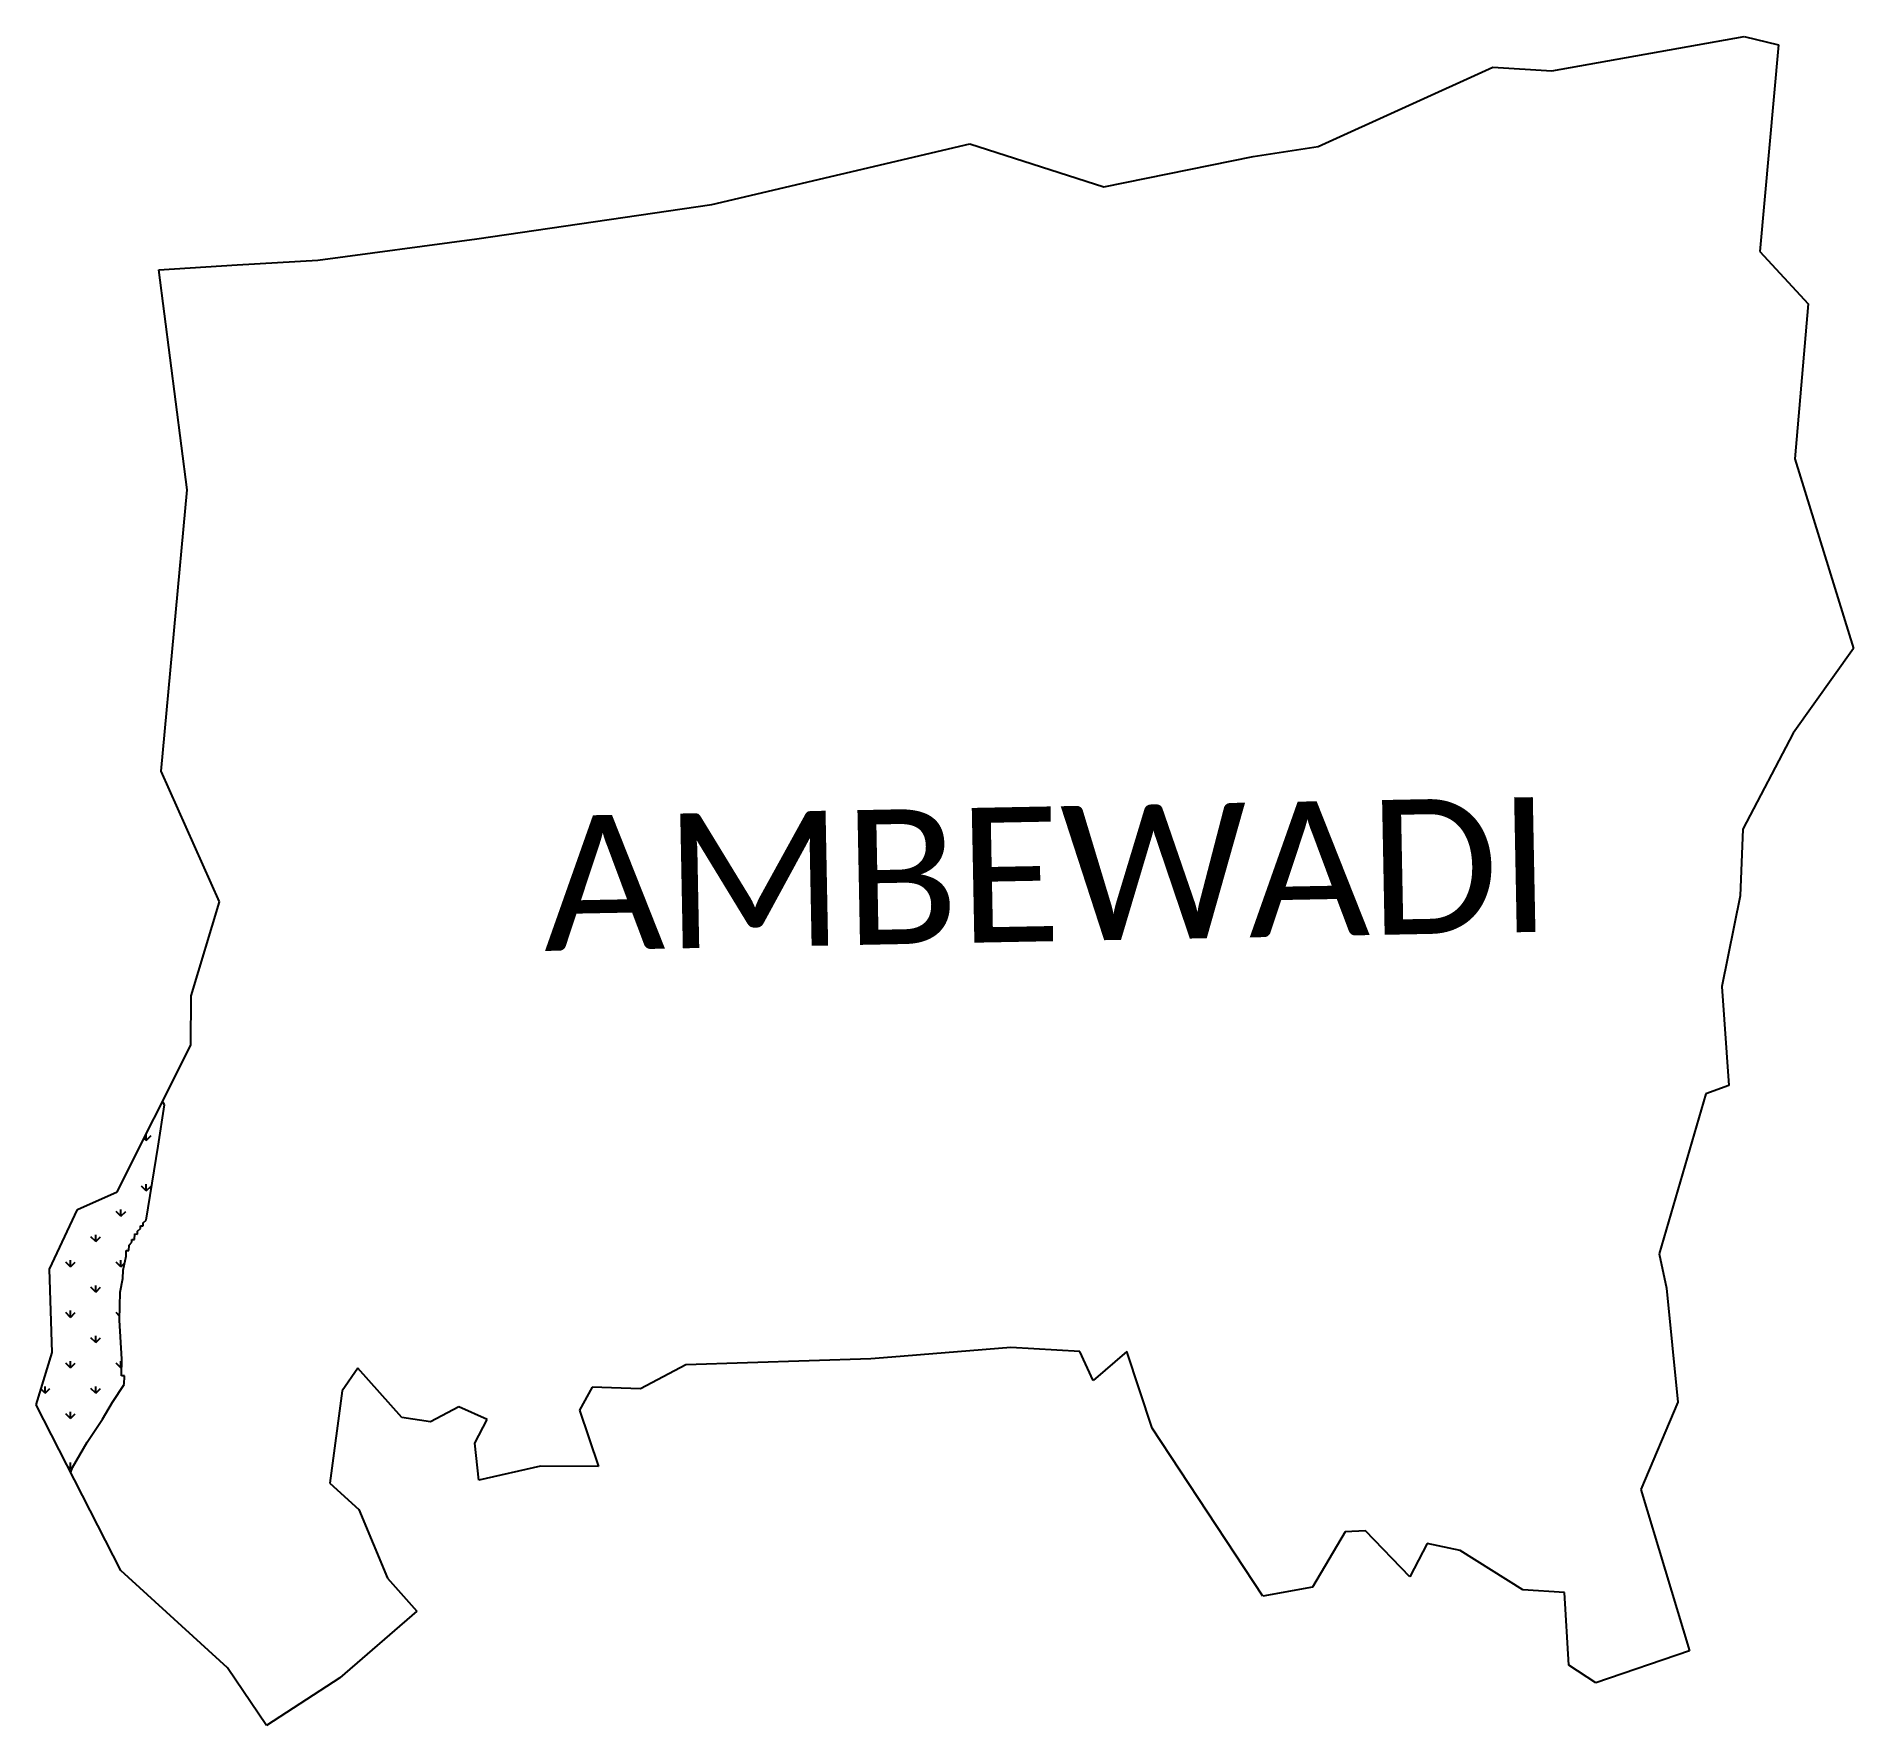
# Model space of a CAD drawing. Header units: metres. Extents: x 260774 to 263356, y 2215208 to 2217608.
import ezdxf

# ---------------------------------------------------------------- set-up
doc = ezdxf.new("R2010")
doc.units = ezdxf.units.M
for name, color, linetype in [('MANGROOVES', 112, 'Continuous'), ('village', 3, 'Continuous'), ('VILLAGE NAME', 250, 'Continuous')]:
    doc.layers.add(name, color=color, linetype=linetype)

msp = doc.modelspace()

# ---------------------------------------------------------------- linework, layer by layer
at = {"layer": 'MANGROOVES'}
for p, q in [((260956.4, 2216090.2), (260953.3, 2216095.1)), ((260947.2, 2216031.4), (260956.4, 2216090.2)), ((260930.1, 2215926.4), (260947.2, 2216031.4)), ((260918, 2215910.8), (260922, 2215914.7)), ((260922, 2215914.7), (260922, 2215918.6)), ((260922, 2215918.6), (260926, 2215918.6)), ((260926, 2215922.5), (260930.1, 2215926.4)), ((260926, 2215918.6), (260926, 2215922.5)), ((260905.7, 2215883.2), (260905.8, 2215891.1)), ((260905.8, 2215891.1), (260909.8, 2215895)), ((260909.8, 2215895), (260909.9, 2215899)), ((260909.9, 2215899), (260913.8, 2215898.9)), ((260913.8, 2215898.9), (260913.9, 2215906.9)), ((260913.9, 2215906.9), (260917.9, 2215906.8)), ((260917.9, 2215906.8), (260918, 2215910.8)), ((260897.4, 2215855.6), (260901.6, 2215875.4)), ((260901.6, 2215875.4), (260901.7, 2215883.3)), ((260901.7, 2215883.3), (260905.7, 2215883.2)), ((260893, 2215824), (260897.2, 2215843.7)), ((260897.2, 2215843.7), (260897.4, 2215855.6)), ((260892.4, 2215784.4), (260893, 2215824)), ((260895.5, 2215728.9), (260892.4, 2215784.4)), ((260895.2, 2215705.2), (260895.5, 2215728.9)), ((260899.2, 2215705.1), (260895.2, 2215705.2)), ((260899, 2215693.2), (260899.2, 2215705.1)), ((260882.5, 2215667.8), (260899, 2215693.2)), ((260882.5, 2215667.8), (260899, 2215693.2)), ((260868.2, 2215643.9), (260882.5, 2215667.8)), ((260868.2, 2215643.9), (260882.5, 2215667.8)), ((260846.3, 2215611.2), (260868.2, 2215643.9)), ((260846.3, 2215611.2), (260868.2, 2215643.9)), ((260825.3, 2215575.1), (260846.3, 2215611.2)), ((260825.3, 2215575.1), (260846.3, 2215611.2)), ((260823.1, 2215568.3), (260825.3, 2215575.1)), ((260823.1, 2215568.3), (260825.3, 2215575.1))]:
    msp.add_line(p, q, dxfattribs=at)
at = {"layer": 'MANGROOVES', "linetype": 'Continuous'}
for p, q in [((260930.3, 2216039.8), (260927.1, 2216043)), ((260930.3, 2216039.8), (260930.3, 2216049.4)), ((260930.3, 2216039.8), (260937.1, 2216046.6)), ((260930.3, 2215968), (260923.6, 2215974.7)), ((260930.3, 2215968), (260930.3, 2215977.5)), ((260930.3, 2215968), (260937.1, 2215974.7)), ((260894.4, 2215932.1), (260887.7, 2215938.8)), ((260894.4, 2215932.1), (260894.4, 2215941.6)), ((260894.4, 2215932.1), (260901.1, 2215938.8)), ((260858.5, 2215896.2), (260851.7, 2215902.9)), ((260858.5, 2215896.2), (260858.5, 2215905.7)), ((260858.5, 2215896.2), (260865.2, 2215902.9)), ((260822.6, 2215860.2), (260815.8, 2215867)), ((260822.6, 2215860.2), (260822.6, 2215869.8)), ((260822.6, 2215860.2), (260829.3, 2215867)), ((260894.4, 2215860.2), (260887.7, 2215867)), ((260894.4, 2215860.2), (260894.4, 2215869.8)), ((260894.4, 2215860.2), (260899.4, 2215865.3)), ((260858.5, 2215824.3), (260851.7, 2215831.1)), ((260858.5, 2215824.3), (260858.5, 2215833.8)), ((260858.5, 2215824.3), (260865.2, 2215831.1)), ((260822.6, 2215788.4), (260815.8, 2215795.1)), ((260822.6, 2215788.4), (260822.6, 2215797.9)), ((260822.6, 2215788.4), (260829.3, 2215795.1)), ((260892.5, 2215790.3), (260887.7, 2215795.1)), ((260858.5, 2215752.5), (260851.7, 2215759.2)), ((260858.5, 2215752.5), (260858.5, 2215762)), ((260858.5, 2215752.5), (260865.2, 2215759.2)), ((260822.6, 2215716.6), (260815.8, 2215723.3)), ((260822.6, 2215716.6), (260822.6, 2215726.1)), ((260822.6, 2215716.6), (260829.3, 2215723.3)), ((260894.4, 2215716.6), (260887.7, 2215723.3)), ((260894.4, 2215716.6), (260894.4, 2215726.1)), ((260894.4, 2215716.6), (260895.4, 2215717.5)), ((260786.6, 2215680.6), (260780.9, 2215686.4)), ((260786.6, 2215680.6), (260786.6, 2215690.2)), ((260786.6, 2215680.6), (260793.4, 2215687.4)), ((260858.5, 2215680.6), (260851.7, 2215687.4)), ((260858.5, 2215680.6), (260858.5, 2215690.2)), ((260858.5, 2215680.6), (260865.2, 2215687.4)), ((260822.6, 2215644.7), (260822.6, 2215654.2)), ((260822.6, 2215644.7), (260815.8, 2215651.4)), ((260822.6, 2215644.7), (260829.3, 2215651.4)), ((260822.6, 2215572.9), (260818.8, 2215576.7)), ((260822.6, 2215572.9), (260822.6, 2215582.4)), ((260822.6, 2215572.9), (260826, 2215576.3))]:
    msp.add_line(p, q, dxfattribs=at)
at = {"layer": 'village'}
for p, q in [((262927, 2217559.4), (263200.2, 2217608.2)), ((263200.2, 2217608.2), (263249.2, 2217596.2)), ((263249.2, 2217596.2), (263222.4, 2217302.5)), ((262595, 2217451.5), (262843.1, 2217564.3)), ((262843.1, 2217564.3), (262927, 2217559.4)), ((261733.6, 2217369.1), (262100.1, 2217455.5)), ((262100.1, 2217455.5), (262290.7, 2217394.5)), ((262290.7, 2217394.5), (262502.8, 2217437.6)), ((262502.8, 2217437.6), (262595, 2217451.5)), ((261399.7, 2217320.3), (261733.6, 2217369.1)), ((261174.2, 2217290.4), (261399.7, 2217320.3)), ((260948.3, 2217276.7), (261059.4, 2217283.6)), ((261059.4, 2217283.6), (261174.2, 2217290.4)), ((263222.4, 2217302.5), (263291, 2217228)), ((260988.4, 2216963.9), (260948.3, 2217276.7)), ((263291, 2217228), (263272.3, 2217008)), ((263272.3, 2217008), (263355.8, 2216738.4)), ((260951.6, 2216564.1), (260988.4, 2216963.9)), ((263355.8, 2216738.4), (263270, 2216618.3)), ((263270, 2216618.3), (263198.4, 2216482.1)), ((261034.1, 2216378.7), (260951.6, 2216564.1)), ((263198.4, 2216482.1), (263194.7, 2216387.2)), ((260994.2, 2216245.2), (261034.1, 2216378.7)), ((263194.7, 2216387.2), (263168.5, 2216258.3)), ((263168.5, 2216258.3), (263178.5, 2216118)), ((260993.6, 2216175.2), (260994.2, 2216245.2)), ((260888.8, 2215966.8), (260993.6, 2216175.2)), ((263146, 2216106.1), (263079.4, 2215878.5)), ((263178.5, 2216118), (263146, 2216106.1)), ((260832.8, 2215941.4), (260888.8, 2215966.8)), ((260792.6, 2215857), (260832.8, 2215941.4)), ((263079.4, 2215878.5), (263090, 2215829.7)), ((260796.5, 2215738.4), (260792.6, 2215857)), ((263090, 2215829.7), (263106.1, 2215667.7)), ((260774.1, 2215664), (260796.5, 2215738.4)), ((261989.5, 2215731.9), (261959.6, 2215729.5)), ((262158.6, 2215745.4), (261989.5, 2215731.9)), ((262256.6, 2215739.8), (262158.6, 2215745.4)), ((262275.3, 2215698.8), (262256.6, 2215739.8)), ((262323.4, 2215739.8), (262275.3, 2215698.8)), ((262359.1, 2215631.1), (262323.4, 2215739.8)), ((261230.7, 2215716.4), (261208.5, 2215684)), ((261293.4, 2215646.3), (261230.7, 2215716.4)), ((261696.6, 2215721), (261632.6, 2215686.9)), ((261959.6, 2215729.5), (261696.6, 2215721)), ((261208.5, 2215684), (261191.1, 2215552.9)), ((261563.6, 2215689.4), (261545.6, 2215656.4)), ((261632.6, 2215686.9), (261563.6, 2215689.4)), ((260894.4, 2215428.7), (260774.1, 2215664)), ((261374.2, 2215661.3), (261334.1, 2215640)), ((261414.5, 2215643.3), (261374.2, 2215661.3)), ((261545.6, 2215656.4), (261572.7, 2215576.3)), ((263106.1, 2215667.7), (263053.7, 2215544)), ((261334.1, 2215640), (261293.4, 2215646.3)), ((261397.1, 2215609.6), (261414.5, 2215643.3)), ((262516.7, 2215392.4), (262359.1, 2215631.1)), ((261402.5, 2215557), (261397.1, 2215609.6)), ((261490.5, 2215577), (261402.5, 2215557)), ((261572.7, 2215576.3), (261490.5, 2215577)), ((261191.1, 2215552.9), (261232.3, 2215515.5)), ((263053.7, 2215544), (263122.7, 2215314.7)), ((261232.3, 2215515.5), (261272.8, 2215417.7)), ((262633.6, 2215483.9), (262586.9, 2215405.3)), ((262662.2, 2215485.1), (262633.6, 2215483.9)), ((262725.2, 2215419.8), (262662.2, 2215485.1)), ((262750, 2215467.1), (262725.2, 2215419.8)), ((262796.7, 2215457.3), (262750, 2215467.1)), ((262885.8, 2215401.1), (262796.7, 2215457.3)), ((261045.5, 2215290.6), (260894.4, 2215428.7)), ((261272.8, 2215417.7), (261314.5, 2215370.8)), ((262586.9, 2215405.3), (262516.7, 2215392.4)), ((262945.1, 2215397.7), (262885.8, 2215401.1)), ((262951.3, 2215294.2), (262945.1, 2215397.7)), ((261314.5, 2215370.8), (261205.5, 2215276.5)), ((262989.7, 2215269), (262951.3, 2215294.2)), ((263122.7, 2215314.7), (262989.7, 2215269)), ((261101, 2215208.4), (261045.5, 2215290.6)), ((261205.5, 2215276.5), (261101, 2215208.4))]:
    msp.add_line(p, q, dxfattribs=at)

# ---------------------------------------------------------------- texts
at = {"layer": 'VILLAGE NAME', "insert": (261491.9, 2216500.3), "char_height": 191.456, "attachment_point": 1, "rotation": 1.1028}
msp.add_mtext_dynamic_manual_height_columns('{\\fCalibri|b0|i0|c0|p34;AMBEWADI}', width=161.46, gutter_width=957.3, heights=[0], dxfattribs=at)

doc.saveas('drawing.dxf')
